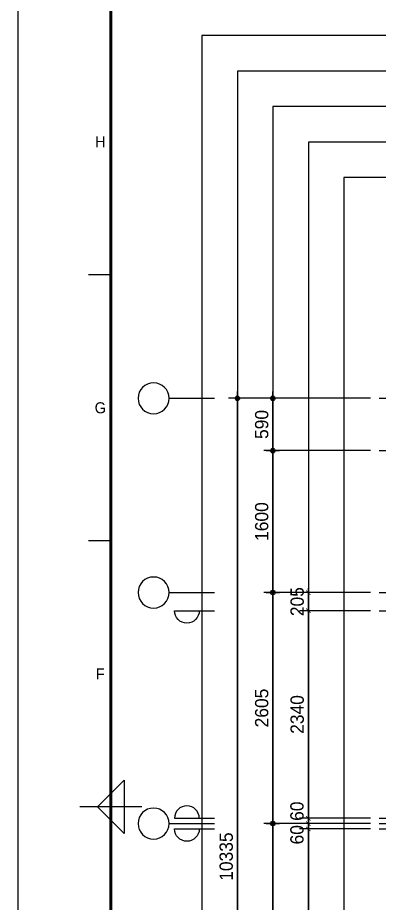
# Model space of a CAD drawing. Header units: millimetres. Extents: x -24416 to 92204, y -190080 to 23760.
# Drawn here: x 50154 to 54231, y -176317 to -166331 of the extents above; entities that cross this region are included whole.
import ezdxf
from ezdxf.enums import TextEntityAlignment as Align

# ---------------------------------------------------------------- set-up
doc = ezdxf.new("R2010")
doc.units = ezdxf.units.MM
doc.header["$LTSCALE"] = 50
doc.linetypes.add('AUDIT_D_220706163347-0', pattern=[0])
doc.linetypes.add('CEN', pattern=[62, 60, -1, 0, -1])
doc.layers.get('defpoints').update_dxf_attribs({"color": 139})
for name, color, linetype in [('A-치수', 7, 'AUDIT_D_220706163347-0'), ('AA-BORD-FORM', 7, 'Continuous'), ('AA-BORD-TEXT', 3, 'Continuous'), ('AA-XXXX-DIMS', 7, 'Continuous'), ('CEN_CON', 1, 'CEN'), ('CEN_WALL', 12, 'CEN'), ('DIM', 7, 'AUDIT_D_220706163347-0')]:
    doc.layers.add(name, color=color, linetype=linetype)
doc.layers.add('MC', color=135, linetype='Continuous', plot=False)
doc.styles.add('HAUD01', font='Dotum.ttf')
doc.styles.add('맑은고딕', font='malgun.ttf', dxfattribs={"width": 0.9})
doc.dimstyles.new('DIM-50', dxfattribs={"dimscale": 50, "dimtxt": 3, "dimasz": 1, "dimexe": 2, "dimexo": 2, "dimgap": 1, "dimtad": 1, "dimdec": 0, "dimzin": 0, "dimdsep": 46, "dimtxsty": '맑은고딕', "dimblk1": 'DIMDOT', "dimblk2": 'DIMDOT', "dimsah": 1, "dimcen": 0.09, "dimdle": 2, "dimclrd": 7, "dimclre": 7, "dimclrt": 3, "dimadec": 0, "dimazin": 0, "dimtfac": 1, "dimtdec": 0, "dimtix": 1, "dimtmove": 2, "dimatfit": 3, "dimldrblk": 'DIMDOT', "dimfxl": 1, "dimtolj": 1, "dimtzin": 0, "dimarcsym": 0})
doc.dimstyles.new('MCDIM-50', dxfattribs={"dimscale": 50, "dimtxt": 3, "dimasz": 1, "dimexe": 2, "dimexo": 2, "dimgap": 1, "dimtad": 1, "dimdec": 0, "dimzin": 0, "dimdsep": 46, "dimtxsty": '맑은고딕', "dimblk1": 'ARCHTICK', "dimblk2": 'ARCHTICK', "dimsah": 1, "dimcen": 0.09, "dimdle": 2, "dimclrd": 7, "dimclre": 7, "dimclrt": 3, "dimadec": 0, "dimazin": 0, "dimtfac": 1, "dimtdec": 0, "dimtix": 1, "dimtmove": 2, "dimatfit": 3, "dimldrblk": 'ARCHTICK', "dimfxl": 1, "dimtolj": 1, "dimtzin": 0, "dimarcsym": 0})

# ---------------------------------------------------------------- blocks, each defined once
blk = doc.blocks.new('U-131B(확장)', base_point=(284085.3, -109269.8))
at = {"layer": 'CEN_CON'}
for p, q in [((283785.3, -98934.8), (293675.3, -98934.8)), ((283785.3, -99524.8), (287124.7, -99524.8))]:
    blk.add_line(p, q, dxfattribs=at)
at = {"layer": 'CEN_WALL'}
for p, q in [((283785.3, -101124.8), (286555.3, -101124.8)), ((283785.3, -103729.8), (285225.3, -103729.8))]:
    blk.add_line(p, q, dxfattribs=at)
at = {"layer": 'MC'}
for p, q in [((283785.3, -101329.8), (286555.3, -101329.8)), ((283785.3, -103669.8), (285225.3, -103669.8)), ((283785.3, -103789.8), (285225.3, -103789.8))]:
    blk.add_line(p, q, dxfattribs=at)
blk = doc.blocks.new('중심')
at = {"layer": 'DIM'}
blk.add_line((-350, 0), (0, 0), dxfattribs=at)
blk.add_circle((-470, 0), 120, dxfattribs=at)
blk = doc.blocks.new('DIMDOT')
at = {"layer": 'AA-XXXX-DIMS'}
for p, q in [((-1.5, 0), (1.5, 0)), ((0, -1.5), (0, 1.5))]:
    blk.add_line(p, q, dxfattribs=at)
for radius in [0.5, 0.25]:
    blk.add_circle((0, 0), radius, dxfattribs=at)
blk = doc.blocks.new('*D195')
at = {"layer": 'defpoints', "color": 0, "transparency": 16777216}
for p in [(2876.9, -199178), (4076.9, -199178), (4076.9, -203038)]:
    blk.add_point(p, dxfattribs=at)
at = {"layer": 'DIM', "color": 7, "lineweight": -2, "transparency": 16777216}
for p, q in [((3976.9, -199178), (2776.9, -199178)), ((2876.9, -202988), (2876.9, -199228)), ((3976.9, -203038), (2776.9, -203038))]:
    blk.add_line(p, q, dxfattribs=at)
at = {"layer": 'DIM', "color": 7, "lineweight": -2, "transparency": 16777216, "xscale": 50, "yscale": 50, "zscale": 50}
for p, rotation in [((2876.9, -199178), 90), ((2876.9, -203038), 270)]:
    blk.add_blockref('DIMDOT', p, dxfattribs=dict(at, rotation=rotation))
at = {"layer": 'DIM', "color": 3, "transparency": 16777216, "insert": (2751.8, -201108), "char_height": 150, "attachment_point": 5, "rotation": 90, "style": 'HAUD01'}
blk.add_mtext('\\A1;3860', dxfattribs=at)
blk = doc.blocks.new('*D196')
at = {"layer": 'defpoints', "color": 0, "transparency": 16777216}
for p in [(2876.9, -196573), (4076.9, -196573), (4076.9, -199178)]:
    blk.add_point(p, dxfattribs=at)
at = {"layer": 'DIM', "color": 7, "lineweight": -2, "transparency": 16777216}
for p, q in [((3976.9, -196573), (2776.9, -196573)), ((2876.9, -199128), (2876.9, -196623)), ((3976.9, -199178), (2776.9, -199178))]:
    blk.add_line(p, q, dxfattribs=at)
at = {"layer": 'DIM', "color": 7, "lineweight": -2, "transparency": 16777216, "xscale": 50, "yscale": 50, "zscale": 50}
for p, rotation in [((2876.9, -196573), 90), ((2876.9, -199178), 270)]:
    blk.add_blockref('DIMDOT', p, dxfattribs=dict(at, rotation=rotation))
at = {"layer": 'DIM', "color": 3, "transparency": 16777216, "insert": (2751.8, -197875.5), "char_height": 150, "attachment_point": 5, "rotation": 90, "style": 'HAUD01'}
blk.add_mtext('\\A1;2605', dxfattribs=at)
blk = doc.blocks.new('*D197')
at = {"layer": 'defpoints', "color": 0, "transparency": 16777216}
for p in [(2876.9, -194973), (4076.9, -194973), (4076.9, -196573)]:
    blk.add_point(p, dxfattribs=at)
at = {"layer": 'DIM', "color": 7, "lineweight": -2, "transparency": 16777216}
for p, q in [((3976.9, -194973), (2776.9, -194973)), ((2876.9, -196523), (2876.9, -195023)), ((3976.9, -196573), (2776.9, -196573))]:
    blk.add_line(p, q, dxfattribs=at)
at = {"layer": 'DIM', "color": 7, "lineweight": -2, "transparency": 16777216, "xscale": 50, "yscale": 50, "zscale": 50}
for p, rotation in [((2876.9, -194973), 90), ((2876.9, -196573), 270)]:
    blk.add_blockref('DIMDOT', p, dxfattribs=dict(at, rotation=rotation))
at = {"layer": 'DIM', "color": 3, "transparency": 16777216, "insert": (2751.8, -195773), "char_height": 150, "attachment_point": 5, "rotation": 90, "style": 'HAUD01'}
blk.add_mtext('\\A1;1600', dxfattribs=at)
blk = doc.blocks.new('*D198')
at = {"layer": 'defpoints', "color": 0, "transparency": 16777216}
for p in [(2876.9, -194383), (4076.9, -194383), (4076.9, -194973)]:
    blk.add_point(p, dxfattribs=at)
at = {"layer": 'DIM', "color": 7, "lineweight": -2, "transparency": 16777216}
for p, q in [((3976.9, -194383), (2776.9, -194383)), ((2876.9, -194923), (2876.9, -194433)), ((3976.9, -194973), (2776.9, -194973))]:
    blk.add_line(p, q, dxfattribs=at)
at = {"layer": 'DIM', "color": 7, "lineweight": -2, "transparency": 16777216, "xscale": 50, "yscale": 50, "zscale": 50}
for p, rotation in [((2876.9, -194383), 90), ((2876.9, -194973), 270)]:
    blk.add_blockref('DIMDOT', p, dxfattribs=dict(at, rotation=rotation))
at = {"layer": 'DIM', "color": 3, "transparency": 16777216, "insert": (2751.8, -194678), "char_height": 150, "attachment_point": 5, "rotation": 90, "style": 'HAUD01'}
blk.add_mtext('\\A1;590', dxfattribs=at)
blk = doc.blocks.new('*D199')
at = {"layer": 'defpoints', "color": 0, "transparency": 16777216}
for p in [(2476.9, -194383), (4076.9, -194383), (4076.9, -204718)]:
    blk.add_point(p, dxfattribs=at)
at = {"layer": 'DIM', "color": 7, "lineweight": -2, "transparency": 16777216}
for p, q in [((3976.9, -194383), (2376.9, -194383)), ((2476.9, -204668), (2476.9, -194433)), ((3976.9, -204718), (2376.9, -204718))]:
    blk.add_line(p, q, dxfattribs=at)
at = {"layer": 'DIM', "color": 7, "lineweight": -2, "transparency": 16777216, "xscale": 50, "yscale": 50, "zscale": 50}
for p, rotation in [((2476.9, -194383), 90), ((2476.9, -204718), 270)]:
    blk.add_blockref('DIMDOT', p, dxfattribs=dict(at, rotation=rotation))
at = {"layer": 'DIM', "color": 3, "transparency": 16777216, "insert": (2351.8, -199550.5), "char_height": 150, "attachment_point": 5, "rotation": 90, "style": 'HAUD01'}
blk.add_mtext('\\A1;10335', dxfattribs=at)
blk = doc.blocks.new('_ArchTick')
at = {"color": 0, "linetype": 'ByBlock', "const_width": 0.15}
blk.add_lwpolyline([(-0.5, -0.5), (0.5, 0.5)], dxfattribs=at)
blk = doc.blocks.new('*D241')
at = {"layer": 'defpoints', "color": 0, "linetype": 'ByBlock', "transparency": 16777216}
for p in [(3276.9, -199238), (4076.9, -199238), (4076.9, -202838)]:
    blk.add_point(p, dxfattribs=at)
at = {"layer": 'DIM', "color": 7, "linetype": 'ByBlock', "lineweight": -2, "transparency": 16777216}
for p, q in [((3276.9, -202938), (3276.9, -199138)), ((3976.9, -199238), (3176.9, -199238)), ((3976.9, -202838), (3176.9, -202838))]:
    blk.add_line(p, q, dxfattribs=at)
at = {"layer": 'DIM', "color": 7, "linetype": 'ByBlock', "lineweight": -2, "transparency": 16777216, "xscale": 50, "yscale": 50, "zscale": 50}
for p, rotation in [((3276.9, -199238), 90), ((3276.9, -202838), 270)]:
    blk.add_blockref('_ArchTick', p, dxfattribs=dict(at, rotation=rotation))
at = {"layer": 'DIM', "color": 3, "linetype": 'ByBlock', "transparency": 16777216, "insert": (3151.8, -201038), "char_height": 150, "attachment_point": 5, "rotation": 90, "style": 'HAUD01'}
blk.add_mtext('\\A1;3600', dxfattribs=at)
blk = doc.blocks.new('*D242')
at = {"layer": 'defpoints', "color": 0, "linetype": 'ByBlock', "transparency": 16777216}
for p in [(3276.9, -199178), (4076.9, -199178), (4076.9, -199238)]:
    blk.add_point(p, dxfattribs=at)
at = {"layer": 'DIM', "color": 7, "linetype": 'ByBlock', "lineweight": -2, "transparency": 16777216}
for p, q in [((3976.9, -199178), (3176.9, -199178)), ((3276.9, -199178), (3276.9, -199128)), ((3276.9, -199238), (3276.9, -199178)), ((3976.9, -199238), (3176.9, -199238)), ((3276.9, -199238), (3276.9, -199288))]:
    blk.add_line(p, q, dxfattribs=at)
at = {"layer": 'DIM', "color": 7, "linetype": 'ByBlock', "lineweight": -2, "transparency": 16777216, "xscale": 50, "yscale": 50, "zscale": 50}
for p, rotation in [((3276.9, -199178), 270), ((3276.9, -199238), 90)]:
    blk.add_blockref('_ArchTick', p, dxfattribs=dict(at, rotation=rotation))
at = {"layer": 'DIM', "color": 3, "linetype": 'ByBlock', "transparency": 16777216, "insert": (3149.4, -199304.4), "char_height": 150, "attachment_point": 5, "rotation": 90, "style": 'HAUD01'}
blk.add_mtext('\\A1;60', dxfattribs=at)
blk = doc.blocks.new('*D243')
at = {"layer": 'defpoints', "color": 0, "linetype": 'ByBlock', "transparency": 16777216}
for p in [(3276.9, -199118), (4076.9, -199118), (4076.9, -199178)]:
    blk.add_point(p, dxfattribs=at)
at = {"layer": 'DIM', "color": 7, "linetype": 'ByBlock', "lineweight": -2, "transparency": 16777216}
for p, q in [((3276.9, -199118), (3276.9, -199068)), ((3976.9, -199118), (3176.9, -199118)), ((3976.9, -199178), (3176.9, -199178)), ((3276.9, -199178), (3276.9, -199118)), ((3276.9, -199178), (3276.9, -199228))]:
    blk.add_line(p, q, dxfattribs=at)
at = {"layer": 'DIM', "color": 7, "linetype": 'ByBlock', "lineweight": -2, "transparency": 16777216, "xscale": 50, "yscale": 50, "zscale": 50}
for p, rotation in [((3276.9, -199118), 270), ((3276.9, -199178), 90)]:
    blk.add_blockref('_ArchTick', p, dxfattribs=dict(at, rotation=rotation))
at = {"layer": 'DIM', "color": 3, "linetype": 'ByBlock', "transparency": 16777216, "insert": (3149.4, -199038.6), "char_height": 150, "attachment_point": 5, "rotation": 90, "style": 'HAUD01'}
blk.add_mtext('\\A1;60', dxfattribs=at)
blk = doc.blocks.new('*D244')
at = {"layer": 'defpoints', "color": 0, "linetype": 'ByBlock', "transparency": 16777216}
for p in [(3276.9, -196778), (4076.9, -196778), (4076.9, -199118)]:
    blk.add_point(p, dxfattribs=at)
at = {"layer": 'DIM', "color": 7, "linetype": 'ByBlock', "lineweight": -2, "transparency": 16777216}
for p, q in [((3276.9, -199218), (3276.9, -196678)), ((3976.9, -196778), (3176.9, -196778)), ((3976.9, -199118), (3176.9, -199118))]:
    blk.add_line(p, q, dxfattribs=at)
at = {"layer": 'DIM', "color": 7, "linetype": 'ByBlock', "lineweight": -2, "transparency": 16777216, "xscale": 50, "yscale": 50, "zscale": 50}
for p, rotation in [((3276.9, -196778), 90), ((3276.9, -199118), 270)]:
    blk.add_blockref('_ArchTick', p, dxfattribs=dict(at, rotation=rotation))
at = {"layer": 'DIM', "color": 3, "linetype": 'ByBlock', "transparency": 16777216, "insert": (3151.8, -197948), "char_height": 150, "attachment_point": 5, "rotation": 90, "style": 'HAUD01'}
blk.add_mtext('\\A1;2340', dxfattribs=at)
blk = doc.blocks.new('*D245')
at = {"layer": 'defpoints', "color": 0, "linetype": 'ByBlock', "transparency": 16777216}
for p in [(3276.9, -196573), (4076.9, -196573), (4076.9, -196778)]:
    blk.add_point(p, dxfattribs=at)
at = {"layer": 'DIM', "color": 7, "linetype": 'ByBlock', "lineweight": -2, "transparency": 16777216}
for p, q in [((3976.9, -196573), (3176.9, -196573)), ((3276.9, -196573), (3276.9, -196523)), ((3276.9, -196778), (3276.9, -196573)), ((3976.9, -196778), (3176.9, -196778)), ((3276.9, -196778), (3276.9, -196828))]:
    blk.add_line(p, q, dxfattribs=at)
at = {"layer": 'DIM', "color": 7, "linetype": 'ByBlock', "lineweight": -2, "transparency": 16777216, "xscale": 50, "yscale": 50, "zscale": 50}
for p, rotation in [((3276.9, -196573), 270), ((3276.9, -196778), 90)]:
    blk.add_blockref('_ArchTick', p, dxfattribs=dict(at, rotation=rotation))
at = {"layer": 'DIM', "color": 3, "linetype": 'ByBlock', "transparency": 16777216, "insert": (3151.8, -196675.5), "char_height": 150, "attachment_point": 5, "rotation": 90, "style": 'HAUD01'}
blk.add_mtext('\\A1;205', dxfattribs=at)
blk = doc.blocks.new('XR-FORM 청주월명')
at = {"layer": 'AA-BORD-FORM', "color": 2}
for p, q in [((21, 417), (16, 417)), ((21, 357), (16, 357)), ((28, 297), (14, 297))]:
    blk.add_line(p, q, dxfattribs=at)
at = {"layer": 'AA-BORD-FORM', "color": 1}
blk.add_lwpolyline([(0, 0), (841, 0), (841, 594), (0, 594)], close=True, dxfattribs=at)
at = {"layer": 'AA-BORD-FORM', "color": 2, "const_width": 0.682}
blk.add_lwpolyline([(21, 17), (21, 577), (821, 577), (821, 17)], close=True, dxfattribs=at)
at = {"layer": 'AA-BORD-FORM', "color": 2}
blk.add_lwpolyline([(24, 291), (18, 297), (24, 303)], close=True, dxfattribs=at)
at = {"layer": 'AA-BORD-TEXT', "color": 7, "style": 'HAUD01'}
for s, p in [('H', (18.63, 447)), ('G', (18.63, 387)), ('F', (18.61, 327))]:
    blk.add_text(s, height=2.5, dxfattribs=at).set_placement(p, align=Align.MIDDLE_CENTER)
blk = doc.blocks.new('DIM-1108')
at = {"layer": 'DIM'}
for points in [[(2047.1, -196778, -1), (1767.1, -196778), (2217.1, -196778)], [(2047.1, -199118, 1), (1767.1, -199118), (2217.1, -199118)], [(2047.1, -199238, -1), (1767.1, -199238), (2217.1, -199238)]]:
    blk.add_lwpolyline(points, format="xyb", dxfattribs=at)
at = {"layer": 'A-치수', "xscale": -1.458333333333333, "yscale": 1.458333333333333, "zscale": 1.458333333333333, "rotation": 180}
for p in [(2217.1, -194383), (2217.1, -196573), (2217.1, -199178)]:
    blk.add_blockref('중심', p, dxfattribs=at)
at = {"layer": 'DIM'}
for base, p1, p2, picture, middle in [((2476.9, -194383), (4076.9, -204718), (4076.9, -194383), '*D199', (2351.8, -199550.5)), ((2876.9, -194383), (4076.9, -194973), (4076.9, -194383), '*D198', (2751.8, -194678)), ((2876.9, -194973), (4076.9, -196573), (4076.9, -194973), '*D197', (2751.8, -195773)), ((2876.9, -196573), (4076.9, -199178), (4076.9, -196573), '*D196', (2751.8, -197875.5)), ((2876.9, -199178), (4076.9, -203038), (4076.9, -199178), '*D195', (2751.8, -201108))]:
    dim = blk.add_linear_dim(base=base, p1=p1, p2=p2, angle=90, dimstyle='DIM-50', override={"dimscale": 50, "dimtxsty": 'HAUD01'}, dxfattribs=at)
    dim.commit()
    dim.dimension.update_dxf_attribs({"geometry": picture, "text_midpoint": middle})
at = {"layer": 'DIM', "linetype": 'ByBlock'}
for base, p1, p2, picture, middle in [((3276.9, -196573), (4076.9, -196778), (4076.9, -196573), '*D245', (3151.8, -196675.5)), ((3276.9, -196778), (4076.9, -199118), (4076.9, -196778), '*D244', (3151.8, -197948)), ((3276.9, -199238), (4076.9, -202838), (4076.9, -199238), '*D241', (3151.8, -201038))]:
    dim = blk.add_linear_dim(base=base, p1=p1, p2=p2, angle=90, dimstyle='MCDIM-50', override={"dimtxsty": 'HAUD01'}, dxfattribs=at)
    dim.commit()
    dim.dimension.update_dxf_attribs({"geometry": picture, "text_midpoint": middle})
for base, p1, p2, picture, middle in [((3276.9, -199118), (4076.9, -199178), (4076.9, -199118), '*D243', (3149.4, -199038.6)), ((3276.9, -199178), (4076.9, -199238), (4076.9, -199178), '*D242', (3149.4, -199304.4))]:
    dim = blk.add_linear_dim(base=base, p1=p1, p2=p2, angle=90, dimstyle='MCDIM-50', override={"dimtxsty": 'HAUD01'}, dxfattribs=at)
    dim.commit()
    dim.dimension.update_dxf_attribs({"geometry": picture, "text_midpoint": middle, "dimtype": 128})

msp = doc.modelspace()

# ---------------------------------------------------------------- linework, layer by layer
at = {"layer": 'defpoints'}
for points in [[(86965.8, -166533), (52230.8, -166533), (52230.8, -183258), (86965.8, -183258)], [(86565.8, -166933), (52630.8, -166933), (52630.8, -182858), (86565.8, -182858)], [(86165.8, -167333), (53030.8, -167333), (53030.8, -182458), (86165.8, -182458)], [(85765.8, -167733), (53430.8, -167733), (53430.8, -182058), (85765.8, -182058)], [(85365.8, -168133), (53830.8, -168133), (53830.8, -181658), (85365.8, -181658)]]:
    msp.add_lwpolyline(points, close=True, dxfattribs=at)

# ---------------------------------------------------------------- block references
for name, p in [('DIM-1108', (50153.9, 23760)), ('U-131B(확장)', (54530.8, -180958))]:
    msp.add_blockref(name, p)
at = {"xscale": 50, "yscale": 50, "zscale": 50}
msp.add_blockref('XR-FORM 청주월명', (50153.9, -190080), dxfattribs=at)

doc.saveas('drawing.dxf')
